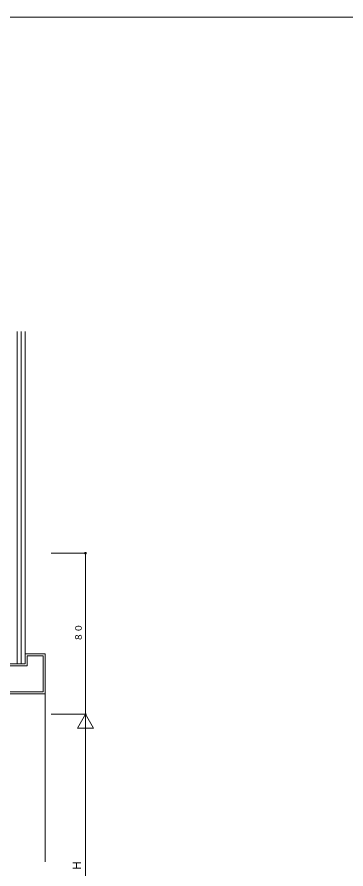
# Model space of a CAD drawing. Units: millimetres, scale not verified. Extents: x -567 to 567, y -403 to 403.
# Drawn here: x -243.8 to -80.2, y -24.5 to 399 of the extents above; entities that cross this region are included whole.
import ezdxf
from ezdxf.enums import TextEntityAlignment as Align

# ---------------------------------------------------------------- set-up
doc = ezdxf.new("R2010")
doc.units = ezdxf.units.MM
doc.header["$LTSCALE"] = 2
for name, color, linetype, lineweight in [('0-0_0', 3, 'Continuous', 9), ('0-3_YKK_11', 6, 'Continuous', 9), ('0-6_YKK_D', 7, 'Continuous', 9)]:
    doc.layers.add(name, color=color, linetype=linetype, lineweight=lineweight)
doc.styles.add('ＭＳ ゴシック', font='')
doc.styles.get('ＭＳ ゴシック').set_extended_font_data('MS Gothic')

msp = doc.modelspace()

# ---------------------------------------------------------------- linework, layer by layer
at = {"layer": '0-0_0'}
for p, q in [((-243.726, 77.514), (-243.726, 242.75)), ((-241.726, 77.514), (-241.726, 242.75)), ((-239.726, 82.514), (-239.726, 242.75)), ((-239.726, 77.514), (-239.726, 82.514)), ((-239.726, 82.514), (-229.726, 82.514)), ((-238.726, 76.514), (-238.726, 81.513)), ((-238.726, 81.513), (-230.726, 81.513)), ((-230.726, 81.513), (-230.726, 63.513)), ((-229.726, 62.514), (-229.726, 82.514)), ((-238.726, 76.514), (-255.726, 76.514)), ((-229.726, 64.514), (-229.726, -20.989)), ((-342.726, 62.513), (-229.726, 62.514)), ((-230.726, 63.513), (-341.726, 63.513))]:
    msp.add_line(p, q, dxfattribs=at)
msp.add_lwpolyline([(-239.726, 77.514), (-254.726, 77.514), (-254.726, 82.514)], dxfattribs=at)
at = {"layer": '0-3_YKK_11'}
for p, q in [((-226.726, 132.512), (-209.226, 132.512)), ((-209.726, 132.512), (-209.726, 52.512)), ((-226.726, 52.512), (-209.226, 52.512)), ((-209.726, 52.512), (-213.726, 45.584)), ((-209.726, 52.512), (-209.726, -98.569)), ((-209.726, 52.512), (-205.726, 45.584)), ((-205.726, 45.584), (-213.726, 45.584))]:
    msp.add_line(p, q, dxfattribs=at)
for start, end in [(0, 180), (180, 0)]:
    msp.add_arc((-209.726, 132.512), 0.375, start, end, dxfattribs=at)
at = {"layer": '0-6_YKK_D'}
msp.add_line((537.274, 399), (-562.726, 399), dxfattribs=at)

# ---------------------------------------------------------------- texts
at = {"layer": '0-3_YKK_11', "style": 'ＭＳ ゴシック'}
for s, height, p in [('８０', 3.189, (-210.626, 88.531)), ('Ｈ', 3.981, (-210.826, -25.491))]:
    msp.add_text(s, height=height, rotation=90, dxfattribs=at).set_placement(p, align=Align.BOTTOM_LEFT)

doc.saveas('drawing.dxf')
